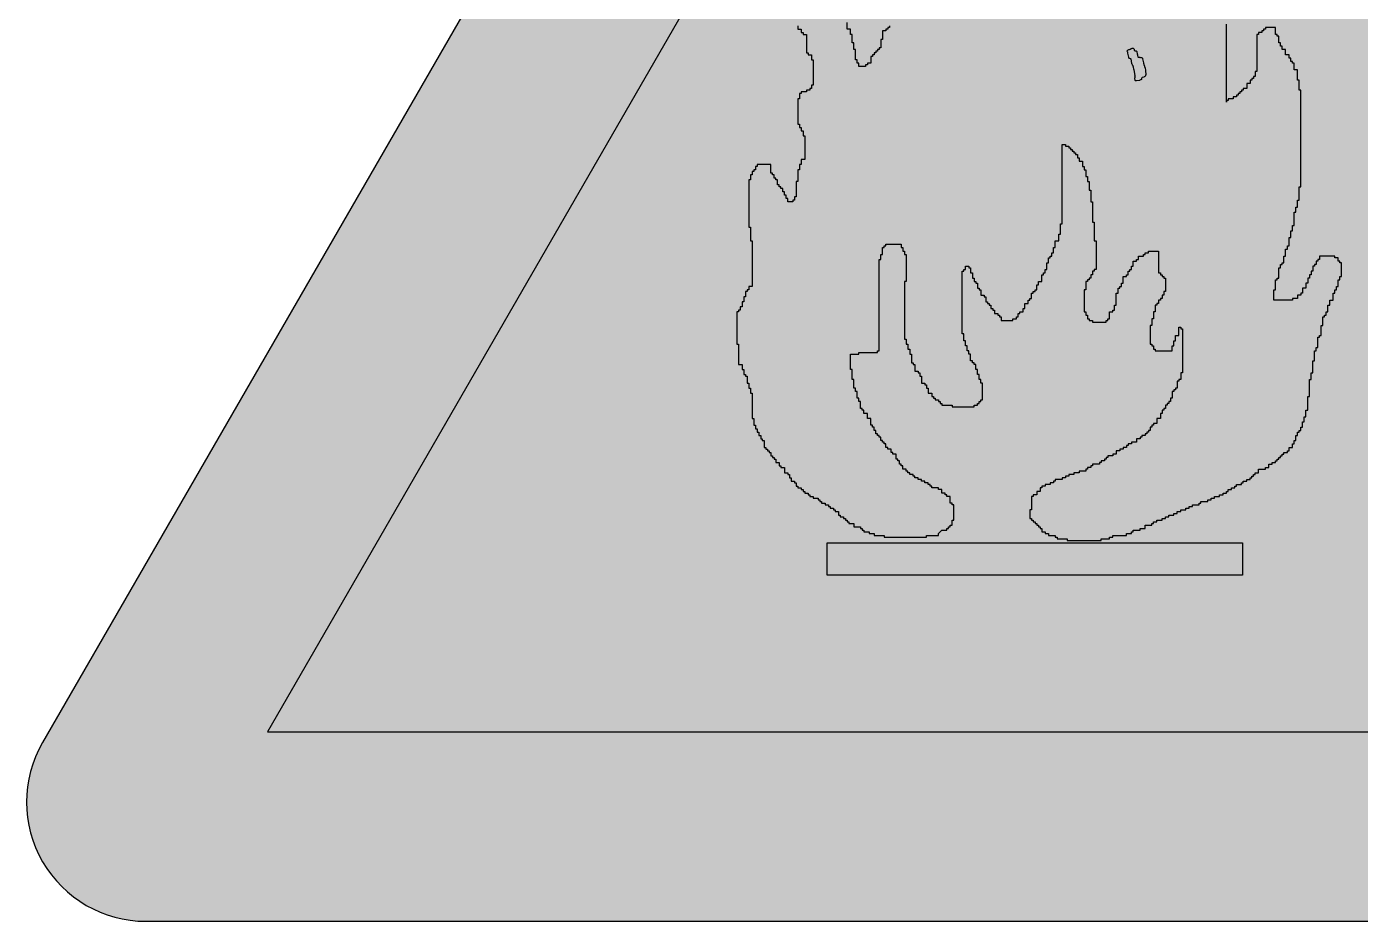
# Model space of a CAD drawing. Header units: millimetres. Extents: x 97115 to 97617, y -4009 to -3566.
# Drawn here: x 97114.8 to 97444.9, y -4009.3 to -3787.9 of the extents above; entities that cross this region are included whole.
import ezdxf

# ---------------------------------------------------------------- set-up
doc = ezdxf.new("R2010")
doc.units = ezdxf.units.MM
doc.header["$LTSCALE"] = 0.5
doc.layers.add('Contorno', color=3, linetype='Continuous')

msp = doc.modelspace()

# ---------------------------------------------------------------- hatches: boundary and pattern name
at = {"layer": 'Contorno'}
h = msp.add_hatch(color=7, dxfattribs=at)
h.dxf.hatch_style = 1
h.paths.add_polyline_path([(97587.45, -4009.28, 0.57735), (97613, -3965.02), (97391.41, -3581.22, 0.57735), (97340.31, -3581.22), (97118.72, -3965.02, 0.57735), (97144.27, -4009.28)])
h.paths.add_polyline_path([(97174.4, -3962.38), (97365.86, -3630.76), (97557.32, -3962.38)], flags=16)
h.paths.add_polyline_path([(97308.2, -3786), (97317.01, -3786), (97317.01, -3785.58), (97308.2, -3785.58)], flags=0)
h = msp.add_hatch(color=2, dxfattribs=at)
h.dxf.hatch_style = 1
h.paths.add_polyline_path([(97557.32, -3962.38), (97365.86, -3630.76), (97174.4, -3962.38)])
h.paths.add_polyline_path([(97308.2, -3786), (97317.01, -3786), (97317.01, -3785.58), (97308.2, -3785.58)], flags=16)
h.paths.add_polyline_path([(97312.95, -3915.59), (97415.76, -3915.59), (97415.76, -3923.61), (97312.95, -3923.61)], flags=16)
h = msp.add_hatch(color=7, dxfattribs=at)
h.dxf.hatch_style = 1
h.paths.add_polyline_path([(97411.76, -3787.26), (97410.92, -3787.26), (97410.92, -3784.33), (97410.5, -3784.33), (97410.5, -3782.23), (97409.66, -3782.23), (97409.66, -3780.14), (97409.24, -3780.14), (97409.24, -3778.88), (97408.82, -3778.88), (97408.82, -3777.21), (97408.4, -3777.21), (97408.4, -3775.95), (97407.56, -3775.95), (97407.56, -3774.27), (97406.73, -3774.27), (97406.73, -3772.6), (97406.31, -3772.6), (97406.31, -3771.76), (97405.89, -3771.76), (97405.89, -3770.92), (97405.05, -3770.92), (97405.05, -3769.25), (97404.21, -3769.25), (97404.21, -3768.41), (97403.79, -3768.41), (97403.79, -3767.15), (97402.95, -3767.15), (97402.95, -3765.48), (97402.11, -3765.48), (97402.11, -3764.64), (97401.28, -3764.64), (97401.28, -3763.8), (97400.44, -3763.8), (97400.44, -3761.71), (97399.6, -3761.71), (97399.6, -3760.87), (97399.18, -3760.87), (97399.18, -3760.03), (97398.34, -3760.03), (97398.34, -3759.19), (97397.5, -3759.19), (97397.5, -3757.94), (97396.66, -3757.94), (97396.66, -3756.68), (97395.83, -3756.68), (97395.83, -3755.84), (97395.41, -3755.84), (97395.41, -3755.01), (97394.57, -3755.01), (97394.57, -3754.17), (97393.31, -3754.17), (97393.31, -3753.33), (97392.05, -3753.33), (97392.05, -3752.91), (97387.86, -3752.91), (97387.86, -3753.33), (97387.44, -3753.33), (97387.44, -3756.26), (97388.28, -3756.26), (97388.28, -3757.1), (97388.7, -3757.1), (97388.7, -3765.06), (97387.86, -3765.06), (97387.86, -3766.32), (97387.44, -3767.57), (97387.02, -3767.57), (97387.02, -3769.25), (97386.18, -3769.25), (97386.18, -3770.5), (97384.93, -3770.5), (97384.93, -3760.03), (97384.51, -3760.03), (97384.51, -3758.78), (97383.25, -3758.78), (97383.25, -3757.52), (97382.41, -3757.52), (97382.41, -3756.68), (97380.73, -3756.68), (97380.73, -3755.84), (97379.48, -3755.84), (97379.48, -3754.59), (97379.06, -3754.59), (97379.06, -3753.33), (97378.64, -3753.33), (97378.64, -3749.98), (97378.22, -3749.98), (97378.22, -3745.79), (97377.8, -3745.79), (97377.8, -3744.12), (97377.38, -3744.12), (97377.38, -3742.44), (97376.96, -3742.44), (97376.96, -3741.18), (97376.12, -3741.18), (97376.12, -3740.35), (97375.7, -3740.35), (97375.7, -3739.09), (97374.86, -3739.09), (97374.86, -3737.83), (97374.03, -3737.83), (97374.03, -3736.58), (97372.77, -3736.58), (97372.77, -3735.74), (97371.93, -3735.74), (97371.93, -3734.9), (97371.09, -3734.9), (97371.09, -3734.06), (97370.67, -3734.06), (97370.67, -3732.81), (97369.41, -3732.81), (97369.41, -3730.71), (97368.16, -3730.71), (97368.16, -3725.27), (97367.32, -3725.27), (97367.32, -3724.01), (97365.64, -3724.01), (97365.64, -3723.17), (97365.22, -3723.17), (97363.13, -3722.47), (97363.13, -3721.08), (97362.29, -3721.08), (97362.29, -3720.24), (97361.87, -3720.24), (97361.87, -3717.73), (97361.45, -3717.73), (97361.45, -3715.63), (97360.61, -3715.63), (97360.61, -3713.12), (97360.19, -3713.12), (97360.19, -3712.28), (97358.93, -3712.28), (97358.93, -3711.44), (97356.42, -3711.44), (97356.42, -3712.28), (97355.58, -3712.28), (97355.58, -3714.79), (97355.16, -3714.79), (97355.16, -3716.47), (97354.32, -3716.47), (97354.32, -3716.89), (97353.48, -3716.89), (97353.48, -3717.73), (97352.64, -3717.73), (97352.64, -3718.56), (97351.81, -3718.56), (97351.81, -3720.24), (97353.48, -3720.24), (97353.48, -3733.22), (97353.06, -3733.22), (97353.06, -3734.48), (97352.64, -3734.48), (97352.64, -3733.64), (97351.39, -3733.64), (97351.39, -3739.93), (97350.55, -3739.93), (97350.55, -3740.76), (97349.71, -3740.76), (97349.71, -3742.44), (97349.29, -3744.12), (97350.97, -3744.12), (97350.97, -3748.72), (97351.39, -3748.72), (97351.39, -3757.1), (97349.29, -3757.1), (97349.29, -3758.36), (97348.87, -3758.36), (97348.87, -3760.03), (97347.19, -3760.03), (97347.19, -3759.61), (97345.94, -3759.61), (97345.94, -3758.36), (97345.52, -3758.36), (97345.52, -3757.1), (97345.1, -3757.1), (97345.1, -3755.84), (97344.68, -3755.84), (97344.68, -3755.01), (97344.26, -3755.01), (97344.26, -3753.75), (97343.84, -3753.75), (97343.84, -3752.91), (97343, -3752.91), (97343, -3752.07), (97342.58, -3752.07), (97342.58, -3751.24), (97341.32, -3751.24), (97341.32, -3750.82), (97339.65, -3750.82), (97339.65, -3749.56), (97337.55, -3749.56), (97337.55, -3748.72), (97336.71, -3748.72), (97336.71, -3747.89), (97335.04, -3747.89), (97335.04, -3747.05), (97334.2, -3747.05), (97334.2, -3746.21), (97329.59, -3746.21), (97329.59, -3747.47), (97328.75, -3747.47), (97328.75, -3751.24), (97329.17, -3751.24), (97329.17, -3752.07), (97330, -3752.07), (97330, -3752.49), (97331.68, -3752.49), (97331.68, -3757.52), (97332.94, -3757.52), (97332.94, -3759.19), (97333.78, -3759.19), (97333.78, -3764.22), (97333.36, -3764.22), (97333.36, -3765.48), (97332.94, -3765.48), (97332.94, -3766.73), (97332.52, -3766.73), (97332.52, -3769.25), (97331.68, -3769.25), (97331.68, -3777.62), (97330.84, -3777.62), (97330.84, -3782.65), (97330, -3782.65), (97330, -3783.49), (97329.17, -3783.49), (97329.17, -3787.68), (97328.33, -3787.68), (97328.33, -3788.52), (97327.49, -3788.52), (97327.49, -3788.93), (97326.23, -3792.08), (97326.23, -3793.54), (97325.39, -3793.54), (97325.39, -3794.38), (97324.55, -3794.38), (97324.55, -3795.22), (97323.72, -3795.22), (97323.72, -3796.89), (97322.88, -3796.89), (97322.88, -3797.73), (97320.78, -3797.73), (97320.78, -3796.89), (97320.36, -3796.89), (97320.36, -3796.06), (97319.94, -3796.06), (97319.94, -3793.54), (97319.52, -3793.54), (97319.52, -3791.87), (97319.1, -3791.87), (97319.1, -3789.77), (97318.69, -3789.77), (97318.69, -3788.52), (97317.85, -3788.52), (97317.85, -3786.84), (97317.43, -3786.84), (97317.43, -3786), (97316.17, -3786), (97316.17, -3785.16), (97314.91, -3785.16), (97314.91, -3784.33), (97313.65, -3784.33), (97313.65, -3783.49), (97312.82, -3783.49), (97312.82, -3782.65), (97312.4, -3782.65), (97312.4, -3781.39), (97311.56, -3781.39), (97311.56, -3780.56), (97311.14, -3780.56), (97311.14, -3780.14), (97309.88, -3780.14), (97309.88, -3779.72), (97308.2, -3779.72), (97308.2, -3780.14), (97306.95, -3780.14), (97306.95, -3780.98), (97306.11, -3780.98), (97306.11, -3782.23), (97305.27, -3782.23), (97305.27, -3783.49), (97304.43, -3783.49), (97304.43, -3787.26), (97305.69, -3787.26), (97305.69, -3788.52), (97306.53, -3788.52), (97306.53, -3789.35), (97307.78, -3789.35), (97307.78, -3794.38), (97309.04, -3794.38), (97309.04, -3796.06), (97309.46, -3796.06), (97309.46, -3803.18), (97308.62, -3803.18), (97308.62, -3803.59), (97307.78, -3803.59), (97307.78, -3804.01), (97306.53, -3804.01), (97306.53, -3804.43), (97306.11, -3804.43), (97306.11, -3805.69), (97305.69, -3805.69), (97305.69, -3811.97), (97306.11, -3811.97), (97306.11, -3812.81), (97306.53, -3812.81), (97306.53, -3813.65), (97306.95, -3813.65), (97306.95, -3814.9), (97307.37, -3814.9), (97307.37, -3820.77), (97306.53, -3820.77), (97306.53, -3822.02), (97306.11, -3823.28), (97305.69, -3823.28), (97305.69, -3826.21), (97305.27, -3826.21), (97305.27, -3830.82), (97304.43, -3830.82), (97304.43, -3831.24), (97303.17, -3831.24), (97303.17, -3830.4), (97302.75, -3830.4), (97302.75, -3829.56), (97302.33, -3829.56), (97302.33, -3828.73), (97301.92, -3828.73), (97301.92, -3827.89), (97301.08, -3827.89), (97301.08, -3827.05), (97300.66, -3827.05), (97300.66, -3825.79), (97299.82, -3825.79), (97299.82, -3824.54), (97298.98, -3824.54), (97298.98, -3822.02), (97295.63, -3822.02), (97295.63, -3823.28), (97294.79, -3823.28), (97294.79, -3824.54), (97293.95, -3824.54), (97293.95, -3825.79), (97293.53, -3825.79), (97293.53, -3837.52), (97293.95, -3837.52), (97293.95, -3840.87), (97294.37, -3840.87), (97294.37, -3852.18), (97293.53, -3852.18), (97293.53, -3853.44), (97292.69, -3853.44), (97292.69, -3854.7), (97292.27, -3854.7), (97292.27, -3855.95), (97291.85, -3855.95), (97291.85, -3858.05), (97291.02, -3858.05), (97291.02, -3858.47), (97290.6, -3858.47), (97290.6, -3866.42), (97291.02, -3866.42), (97291.02, -3871.45), (97291.85, -3871.45), (97291.85, -3872.71), (97292.27, -3872.71), (97292.27, -3873.96), (97293.11, -3873.96), (97293.11, -3876.06), (97293.53, -3876.06), (97293.53, -3877.32), (97293.95, -3877.32), (97293.95, -3878.57), (97294.37, -3878.57), (97294.37, -3884.86), (97294.79, -3884.86), (97294.79, -3886.53), (97295.21, -3886.53), (97295.21, -3887.37), (97295.63, -3887.37), (97295.63, -3888.21), (97296.05, -3888.21), (97296.05, -3889.04), (97296.47, -3889.04), (97296.47, -3889.88), (97297.3, -3889.88), (97297.3, -3891.98), (97298.14, -3891.98), (97298.14, -3892.81), (97298.98, -3892.81), (97298.98, -3894.07), (97299.82, -3894.07), (97299.82, -3894.91), (97300.24, -3894.91), (97300.24, -3895.75), (97301.08, -3895.75), (97301.08, -3896.58), (97302.33, -3896.58), (97302.33, -3898.26), (97303.59, -3898.26), (97303.59, -3899.52), (97304.01, -3899.52), (97304.01, -3900.35), (97305.27, -3900.35), (97305.27, -3901.61), (97306.53, -3901.61), (97306.53, -3902.45), (97307.37, -3902.45), (97307.37, -3903.29), (97308.62, -3903.29), (97308.62, -3904.12), (97309.46, -3904.12), (97309.46, -3904.54), (97311.14, -3904.54), (97311.14, -3905.38), (97312.4, -3905.38), (97312.4, -3906.22), (97313.65, -3906.22), (97313.65, -3907.06), (97314.91, -3907.06), (97314.91, -3907.89), (97315.75, -3907.89), (97315.75, -3908.73), (97317.01, -3908.73), (97317.01, -3909.57), (97317.85, -3909.57), (97317.85, -3910.41), (97318.27, -3910.41), (97318.27, -3910.83), (97319.52, -3910.83), (97319.52, -3911.66), (97321.62, -3911.66), (97321.62, -3912.5), (97322.04, -3912.5), (97322.04, -3912.92), (97323.3, -3912.92), (97323.3, -3913.34), (97324.55, -3913.34), (97324.55, -3913.76), (97327.07, -3913.76), (97327.07, -3914.18), (97337.55, -3914.18), (97337.55, -3913.76), (97340.49, -3913.76), (97340.49, -3913.34), (97341.32, -3912.5), (97342.58, -3912.5), (97342.58, -3911.66), (97343.42, -3911.66), (97343.42, -3911.24), (97343.84, -3911.24), (97343.84, -3909.99), (97344.26, -3909.99), (97344.26, -3906.22), (97343.42, -3906.22), (97343.42, -3904.12), (97342.16, -3904.12), (97342.16, -3903.29), (97341.32, -3903.29), (97341.32, -3902.45), (97340.49, -3902.45), (97340.49, -3902.03), (97338.39, -3902.03), (97338.39, -3901.19), (97337.13, -3901.19), (97337.13, -3900.35), (97335.45, -3900.35), (97335.45, -3899.52), (97334.2, -3899.52), (97334.2, -3898.68), (97332.94, -3898.68), (97332.94, -3897.84), (97331.68, -3897.84), (97331.68, -3896.58), (97330.84, -3896.58), (97330.84, -3895.33), (97330, -3895.33), (97330, -3893.65), (97328.75, -3893.65), (97328.75, -3892.39), (97327.49, -3892.39), (97327.49, -3891.14), (97326.65, -3891.14), (97326.65, -3890.3), (97326.23, -3890.3), (97326.23, -3889.46), (97325.39, -3889.46), (97325.39, -3888.63), (97324.97, -3888.63), (97324.97, -3887.79), (97324.55, -3887.79), (97324.55, -3886.95), (97323.72, -3886.95), (97323.72, -3884.86), (97322.88, -3884.86), (97322.88, -3883.6), (97322.04, -3883.6), (97322.04, -3882.76), (97321.2, -3882.76), (97321.2, -3880.67), (97320.78, -3880.67), (97320.78, -3879.83), (97320.36, -3879.83), (97320.36, -3878.15), (97319.94, -3878.15), (97319.94, -3877.32), (97319.52, -3877.32), (97319.52, -3875.22), (97319.1, -3875.22), (97319.1, -3872.71), (97318.69, -3872.71), (97318.69, -3868.94), (97320.78, -3868.94), (97320.78, -3868.52), (97325.39, -3868.52), (97325.39, -3868.1), (97325.81, -3868.1), (97325.81, -3845.48), (97326.23, -3845.48), (97326.23, -3844.22), (97326.65, -3844.22), (97326.65, -3842.13), (97327.49, -3842.13), (97327.49, -3841.71), (97331.26, -3841.71), (97331.26, -3842.55), (97331.68, -3842.55), (97331.68, -3843.39), (97332.1, -3843.39), (97332.1, -3844.22), (97332.52, -3844.22), (97332.52, -3850.93), (97332.1, -3850.93), (97332.1, -3865.17), (97332.52, -3865.17), (97332.52, -3866.42), (97332.94, -3866.42), (97332.94, -3867.68), (97333.36, -3867.68), (97333.36, -3868.94), (97333.78, -3868.94), (97333.78, -3871.03), (97334.62, -3871.03), (97334.62, -3873.13), (97335.87, -3873.13), (97335.87, -3874.38), (97336.29, -3874.38), (97336.29, -3876.06), (97337.55, -3876.06), (97337.55, -3877.32), (97337.97, -3877.32), (97337.97, -3878.57), (97338.81, -3878.57), (97338.81, -3879.41), (97339.65, -3879.41), (97339.65, -3880.25), (97340.91, -3880.25), (97340.91, -3881.09), (97341.32, -3881.09), (97341.32, -3881.5), (97343.84, -3881.5), (97343.84, -3881.92), (97349.29, -3881.92), (97349.29, -3881.5), (97350.13, -3881.5), (97350.13, -3880.67), (97350.97, -3880.67), (97350.97, -3880.25), (97351.39, -3880.25), (97351.39, -3876.06), (97350.97, -3876.06), (97350.97, -3875.22), (97350.55, -3875.22), (97350.55, -3873.96), (97350.13, -3873.96), (97350.13, -3872.71), (97349.71, -3872.71), (97349.71, -3871.45), (97348.87, -3871.45), (97348.87, -3870.61), (97348.45, -3870.61), (97348.45, -3868.94), (97348.03, -3868.94), (97348.03, -3868.1), (97347.61, -3868.1), (97347.61, -3866.84), (97347.19, -3866.84), (97347.19, -3865.59), (97346.77, -3865.59), (97346.77, -3863.91), (97346.36, -3863.91), (97346.36, -3847.99), (97347.19, -3847.99), (97347.19, -3847.16), (97348.45, -3847.16), (97348.45, -3848.83), (97348.87, -3848.83), (97348.87, -3850.09), (97349.29, -3850.09), (97349.29, -3850.93), (97350.13, -3850.93), (97350.13, -3852.6), (97350.97, -3852.6), (97350.97, -3854.28), (97352.22, -3854.28), (97352.22, -3855.95), (97353.06, -3855.95), (97353.06, -3856.79), (97353.48, -3856.79), (97353.48, -3857.63), (97354.32, -3857.63), (97354.32, -3858.89), (97355.58, -3858.89), (97355.58, -3859.72), (97356, -3859.72), (97356, -3860.56), (97358.93, -3860.56), (97358.93, -3860.14), (97359.77, -3860.14), (97359.77, -3858.89), (97360.61, -3858.89), (97360.61, -3858.47), (97361.45, -3858.47), (97361.45, -3857.63), (97361.87, -3857.63), (97361.87, -3856.37), (97362.71, -3856.37), (97362.71, -3855.12), (97363.54, -3855.12), (97363.54, -3853.44), (97364.38, -3853.44), (97364.38, -3853.02), (97364.8, -3853.02), (97364.8, -3850.93), (97366.06, -3850.93), (97366.06, -3848.83), (97366.9, -3848.83), (97366.9, -3847.99), (97367.32, -3847.99), (97367.32, -3846.32), (97367.88, -3844.64), (97368.58, -3844.64), (97368.58, -3843.81), (97368.99, -3843.81), (97368.99, -3842.55), (97369.41, -3842.55), (97369.41, -3840.87), (97370.25, -3840.87), (97370.25, -3839.2), (97370.67, -3839.2), (97370.67, -3836.69), (97371.09, -3836.69), (97371.09, -3817), (97372.77, -3817), (97372.77, -3817.84), (97373.61, -3817.84), (97373.61, -3818.67), (97374.44, -3818.67), (97374.44, -3819.51), (97374.86, -3819.51), (97374.86, -3820.35), (97375.28, -3820.35), (97375.28, -3821.19), (97376.12, -3821.19), (97376.12, -3822.44), (97376.54, -3822.44), (97376.54, -3823.28), (97376.96, -3823.28), (97376.96, -3824.96), (97377.38, -3824.96), (97377.38, -3826.21), (97377.8, -3826.21), (97377.8, -3828.31), (97378.22, -3828.31), (97378.22, -3831.24), (97378.64, -3831.24), (97378.64, -3836.27), (97379.06, -3836.27), (97379.06, -3840.87), (97379.48, -3840.87), (97379.48, -3848.41), (97378.64, -3848.41), (97378.64, -3850.09), (97377.8, -3850.09), (97377.8, -3850.93), (97376.96, -3850.93), (97376.96, -3853.02), (97376.54, -3853.02), (97376.54, -3858.47), (97376.96, -3858.47), (97376.96, -3859.3), (97377.38, -3859.3), (97377.38, -3860.14), (97378.64, -3860.14), (97378.64, -3860.98), (97381.99, -3860.98), (97381.99, -3860.14), (97382.83, -3860.14), (97382.83, -3858.47), (97383.67, -3858.47), (97383.67, -3858.05), (97384.09, -3858.05), (97384.09, -3856.79), (97384.51, -3856.79), (97384.51, -3853.86), (97384.93, -3853.86), (97384.93, -3852.18), (97385.76, -3852.18), (97385.76, -3851.35), (97386.18, -3851.35), (97386.18, -3849.67), (97387.02, -3849.67), (97387.02, -3848.41), (97387.86, -3848.41), (97387.86, -3847.16), (97388.7, -3847.16), (97388.7, -3845.9), (97389.54, -3845.9), (97389.54, -3844.64), (97391.21, -3844.64), (97391.21, -3843.81), (97392.47, -3843.81), (97392.47, -3843.39), (97394.99, -3843.39), (97394.99, -3848.83), (97395.83, -3848.83), (97395.83, -3849.67), (97396.66, -3849.67), (97396.66, -3854.28), (97395.83, -3854.28), (97395.83, -3855.53), (97394.99, -3855.53), (97394.99, -3856.79), (97394.15, -3856.79), (97394.15, -3858.47), (97393.73, -3860.14), (97393.31, -3860.14), (97393.31, -3861.82), (97392.89, -3861.82), (97392.89, -3866.42), (97393.73, -3866.42), (97393.73, -3867.68), (97394.15, -3867.68), (97398.34, -3868.1), (97398.34, -3866.84), (97398.76, -3866.84), (97398.76, -3865.59), (97399.18, -3864.33), (97400.02, -3864.33), (97400.02, -3862.24), (97400.86, -3862.24), (97400.86, -3873.55), (97400.44, -3873.55), (97400.44, -3875.64), (97399.6, -3875.64), (97399.6, -3877.73), (97398.76, -3877.73), (97398.76, -3878.15), (97398.13, -3880.67), (97397.5, -3880.67), (97397.5, -3881.5), (97396.66, -3881.5), (97396.66, -3882.76), (97395.83, -3882.76), (97395.83, -3883.6), (97395.41, -3883.6), (97395.41, -3884.86), (97394.57, -3884.86), (97394.57, -3886.11), (97393.73, -3886.11), (97393.73, -3886.95), (97392.89, -3886.95), (97392.89, -3888.21), (97392.05, -3888.21), (97392.05, -3889.04), (97390.8, -3889.04), (97390.8, -3889.88), (97389.54, -3889.88), (97389.54, -3890.72), (97388.28, -3890.72), (97388.28, -3891.14), (97387.44, -3891.14), (97387.44, -3891.98), (97386.18, -3891.98), (97386.18, -3892.39), (97385.34, -3892.39), (97385.34, -3892.81), (97384.51, -3892.81), (97384.51, -3893.65), (97383.67, -3893.65), (97383.67, -3894.07), (97382.41, -3894.07), (97382.41, -3894.91), (97381.57, -3894.91), (97381.57, -3895.33), (97380.73, -3895.33), (97380.73, -3896.16), (97378.64, -3896.16), (97378.64, -3897), (97377.38, -3897), (97377.38, -3897.84), (97375.28, -3897.84), (97375.28, -3898.26), (97374.03, -3898.26), (97374.03, -3898.68), (97372.77, -3898.68), (97372.77, -3899.1), (97371.93, -3899.1), (97371.93, -3899.52), (97371.09, -3899.52), (97371.09, -3899.93), (97369.41, -3899.93), (97369.41, -3900.77), (97368.16, -3900.77), (97368.16, -3901.19), (97366.9, -3901.19), (97366.9, -3901.61), (97366.06, -3901.61), (97366.06, -3902.87), (97364.8, -3902.87), (97364.8, -3903.7), (97363.96, -3903.7), (97363.96, -3904.12), (97363.54, -3904.12), (97363.54, -3907.47), (97363.13, -3907.47), (97363.13, -3909.57), (97363.96, -3909.57), (97363.96, -3910.41), (97364.8, -3910.41), (97364.8, -3911.24), (97365.64, -3911.24), (97365.64, -3912.08), (97366.06, -3912.08), (97366.06, -3912.92), (97367.74, -3912.92), (97367.74, -3913.76), (97369.83, -3913.76), (97369.83, -3914.59), (97372.35, -3914.59), (97380.73, -3914.79), (97380.73, -3914.59), (97382.83, -3914.59), (97382.83, -3914.18), (97383.67, -3914.18), (97383.67, -3913.76), (97387.02, -3913.76), (97387.02, -3913.34), (97388.28, -3913.34), (97388.28, -3912.5), (97390.38, -3912.5), (97390.38, -3912.08), (97391.63, -3912.08), (97391.63, -3911.24), (97393.31, -3911.24), (97393.31, -3910.41), (97394.57, -3910.41), (97394.57, -3909.99), (97395.83, -3909.99), (97395.83, -3909.57), (97396.66, -3909.57), (97396.66, -3909.15), (97397.5, -3909.15), (97397.5, -3908.73), (97398.76, -3908.73), (97398.76, -3908.31), (97399.6, -3908.31), (97399.6, -3907.89), (97400.44, -3907.89), (97400.44, -3907.47), (97401.7, -3907.47), (97401.7, -3907.06), (97402.53, -3907.06), (97402.53, -3906.64), (97403.37, -3906.64), (97403.37, -3906.22), (97405.05, -3906.22), (97405.05, -3905.38), (97407.15, -3905.38), (97407.15, -3904.96), (97407.98, -3904.96), (97407.98, -3904.54), (97408.82, -3904.54), (97408.82, -3904.12), (97410.08, -3904.12), (97410.08, -3903.7), (97410.92, -3903.7), (97410.92, -3903.29), (97411.76, -3903.29), (97411.76, -3902.45), (97413.02, -3902.45), (97413.02, -3902.03), (97413.85, -3902.03), (97413.85, -3901.19), (97415.53, -3901.19), (97415.53, -3900.35), (97416.79, -3900.35), (97416.79, -3899.93), (97417.63, -3899.93), (97417.63, -3899.1), (97418.47, -3899.1), (97418.47, -3898.26), (97419.72, -3898.26), (97419.72, -3897.42), (97421.4, -3897.42), (97421.4, -3897), (97422.24, -3897), (97422.24, -3896.16), (97423.08, -3896.16), (97423.08, -3895.75), (97423.92, -3895.75), (97423.92, -3894.91), (97424.75, -3894.91), (97424.75, -3894.07), (97425.59, -3894.07), (97425.59, -3893.23), (97426.85, -3893.23), (97426.85, -3891.98), (97428.11, -3891.98), (97428.11, -3890.3), (97428.95, -3890.3), (97428.95, -3888.21), (97429.78, -3888.21), (97429.78, -3886.95), (97430.62, -3886.95), (97430.62, -3885.69), (97431.04, -3884.44), (97431.46, -3884.44), (97431.46, -3882.76), (97431.88, -3882.76), (97431.88, -3879.41), (97432.3, -3879.41), (97432.3, -3875.22), (97432.72, -3875.22), (97432.72, -3873.55), (97433.14, -3873.55), (97433.14, -3870.61), (97433.7, -3867.26), (97434.4, -3867.26), (97434.4, -3864.33), (97435.23, -3864.33), (97435.23, -3861.82), (97435.74, -3859.3), (97436.49, -3859.3), (97436.49, -3858.47), (97436.91, -3856.79), (97437.33, -3856.79), (97437.33, -3855.53), (97438.17, -3855.53), (97438.17, -3853.02), (97439.01, -3853.02), (97439.01, -3852.18), (97439.43, -3852.18), (97439.43, -3849.67), (97440.27, -3849.67), (97440.27, -3846.32), (97439.43, -3846.32), (97439.43, -3845.06), (97438.59, -3845.06), (97438.59, -3844.64), (97434.82, -3844.64), (97434.82, -3845.9), (97433.98, -3845.9), (97433.98, -3847.16), (97433.14, -3847.16), (97433.14, -3849.25), (97432.3, -3849.25), (97432.3, -3850.09), (97431.88, -3851.35), (97431.46, -3851.35), (97431.46, -3852.6), (97430.62, -3852.6), (97430.62, -3854.28), (97429.37, -3854.28), (97429.37, -3855.12), (97428.11, -3855.12), (97428.11, -3855.53), (97423.5, -3855.53), (97423.5, -3853.02), (97423.92, -3853.02), (97423.92, -3850.09), (97424.75, -3850.09), (97424.75, -3846.74), (97425.59, -3846.74), (97425.59, -3846.32), (97426.01, -3846.32), (97426.01, -3844.64), (97426.43, -3844.64), (97426.43, -3842.13), (97427.27, -3842.13), (97427.27, -3840.04), (97427.69, -3838.36), (97428.11, -3838.36), (97428.11, -3837.1), (97428.53, -3837.1), (97428.53, -3833.75), (97428.95, -3832.5), (97429.37, -3832.5), (97429.37, -3830.82), (97429.78, -3830.82), (97429.78, -3827.47), (97430.2, -3827.47), (97430.2, -3803.59), (97429.78, -3803.59), (97429.78, -3801.08), (97429.37, -3801.08), (97429.37, -3798.57), (97428.53, -3798.57), (97428.53, -3796.89), (97427.69, -3796.89), (97427.69, -3795.64), (97427.27, -3795.64), (97427.27, -3794.8), (97426.43, -3794.8), (97426.43, -3793.54), (97425.59, -3793.54), (97425.59, -3792.7), (97425.17, -3792.7), (97425.17, -3791.87), (97424.75, -3791.87), (97424.75, -3790.19), (97423.92, -3790.19), (97423.92, -3788.1), (97421.4, -3788.1), (97421.4, -3788.93), (97420.56, -3788.93), (97420.56, -3789.35), (97419.72, -3789.35), (97419.72, -3789.77), (97419.3, -3798.99), (97418.88, -3798.99), (97418.88, -3800.66), (97418.05, -3800.66), (97418.05, -3801.92), (97416.79, -3801.92), (97416.79, -3803.18), (97415.95, -3803.18), (97415.95, -3804.01), (97415.11, -3804.01), (97415.11, -3804.85), (97414.27, -3804.85), (97414.27, -3805.27), (97413.43, -3805.27), (97413.43, -3805.69), (97412.18, -3805.69), (97412.18, -3806.11), (97411.76, -3806.53), (97411.76, -3806.11)])
h = msp.add_hatch(color=2, dxfattribs=at)
h.dxf.hatch_style = 1
h.paths.add_polyline_path([(97389.94, -3795.41), (97389.85, -3795.31), (97389.79, -3794.98), (97389.74, -3794.88), (97389.72, -3794.77), (97389.66, -3794.66), (97389.55, -3794), (97389.45, -3793.87), (97389.33, -3793.85), (97389.14, -3793.89), (97388.97, -3793.71), (97388.92, -3793.43), (97388.87, -3793.33), (97388.78, -3793.27), (97388.69, -3793.17), (97388.47, -3793.21), (97388.36, -3793.26), (97388.22, -3793.29), (97388.11, -3793.34), (97388.01, -3793.4), (97387.9, -3793.42), (97387.8, -3793.48), (97387.69, -3793.49), (97387.58, -3793.55), (97387.44, -3793.61), (97387.33, -3793.63), (97387.24, -3793.76), (97387.22, -3793.88), (97387.26, -3794.1), (97387.32, -3794.2), (97387.34, -3794.31), (97387.39, -3794.41), (97387.57, -3795.44), (97387.62, -3795.54), (97387.64, -3795.65), (97387.77, -3795.74), (97387.89, -3795.76), (97388.01, -3795.82), (97388.12, -3795.8), (97388.21, -3795.89), (97388.29, -3796.33), (97388.24, -3796.46), (97388.31, -3796.9), (97388.37, -3797.04), (97388.47, -3797.17), (97388.49, -3797.28), (97388.55, -3797.38), (97388.66, -3797.59), (97388.68, -3797.7), (97388.73, -3797.81), (97388.85, -3798.47), (97388.9, -3798.57), (97389.14, -3799.93), (97389.12, -3800.04), (97389.16, -3800.26), (97389.14, -3800.38), (97389.1, -3800.61), (97389.12, -3800.72), (97389.11, -3800.84), (97389.14, -3801.06), (97389.2, -3801.16), (97389.29, -3801.26), (97389.41, -3801.28), (97389.52, -3801.29), (97390.22, -3801.17), (97390.33, -3801.12), (97390.47, -3801.05), (97390.61, -3801.03), (97390.71, -3800.94), (97390.73, -3800.69), (97390.79, -3800.55), (97390.88, -3800.42), (97391.32, -3800.34), (97391.43, -3800.28), (97391.53, -3800.23), (97391.63, -3800.14), (97391.72, -3800.01), (97391.77, -3799.88), (97391.83, -3799.76), (97391.85, -3799.65), (97391.71, -3798.88), (97391.77, -3798.75), (97391.65, -3798.09), (97391.6, -3797.99), (97391.54, -3797.89), (97391.52, -3797.78), (97391.47, -3797.67), (97391.45, -3797.56), (97391.39, -3797.46), (97391.36, -3797.24), (97391.3, -3797.14), (97391.26, -3796.92), (97391.2, -3796.78), (97391.03, -3795.79), (97390.97, -3795.68), (97390.92, -3795.58), (97390.75, -3795.49), (97390.64, -3795.48), (97390.52, -3795.46), (97390.4, -3795.44), (97390.29, -3795.46), (97390.18, -3795.44)])
h = msp.add_hatch(color=7, dxfattribs=at)
h.dxf.hatch_style = 1
h.paths.add_polyline_path([(97312.95, -3915.59), (97312.95, -3923.61), (97415.76, -3923.61), (97415.76, -3915.59)])

# ---------------------------------------------------------------- linework, layer by layer
at = {"layer": 'Contorno', "color": 7}
msp.add_lwpolyline([(97340.31, -3581.22), (97118.72, -3965.02, 0.57735), (97144.27, -4009.28), (97587.45, -4009.28, 0.57735), (97613, -3965.02), (97391.41, -3581.22, 0.57735)], format="xyb", close=True, dxfattribs=at)
for points in [[(97365.86, -3630.76), (97174.4, -3962.38), (97557.32, -3962.38)], [(97312.95, -3915.59), (97415.76, -3915.59), (97415.76, -3923.61), (97312.95, -3923.61)]]:
    msp.add_lwpolyline(points, close=True, dxfattribs=at)
for points in [[(97305.69, -3787.68), (97305.69, -3788.52), (97306.53, -3788.52), (97306.53, -3789.35), (97306.95, -3789.35), (97306.95, -3789.77), (97307.78, -3789.77), (97307.78, -3794.38), (97308.2, -3794.38), (97308.2, -3794.8), (97309.04, -3794.8), (97309.04, -3796.06), (97309.46, -3796.06), (97309.46, -3802.34), (97309.04, -3802.34), (97309.04, -3803.18), (97308.62, -3803.18), (97308.62, -3803.59), (97307.78, -3803.59), (97307.78, -3804.01), (97306.53, -3804.01), (97306.53, -3804.43), (97306.11, -3804.43), (97306.11, -3805.69), (97305.69, -3805.69), (97305.69, -3811.97), (97306.11, -3811.97), (97306.11, -3812.81), (97306.53, -3812.81), (97306.53, -3813.65), (97306.95, -3813.65), (97306.95, -3814.9), (97307.37, -3814.9), (97307.37, -3820.77), (97306.53, -3820.77), (97306.53, -3822.02), (97306.11, -3822.02), (97306.11, -3823.28), (97305.69, -3823.28), (97305.69, -3826.21), (97305.27, -3826.21), (97305.27, -3829.98), (97304.85, -3829.98), (97304.85, -3830.82), (97304.43, -3830.82), (97304.43, -3831.24), (97303.17, -3831.24), (97303.17, -3830.4), (97302.75, -3830.4), (97302.75, -3829.56), (97302.33, -3829.56), (97302.33, -3828.73), (97301.92, -3828.73), (97301.92, -3827.89), (97301.5, -3827.89), (97301.5, -3827.47), (97301.08, -3827.47), (97301.08, -3827.05), (97300.66, -3827.05), (97300.66, -3825.79), (97300.24, -3825.79), (97300.24, -3825.38), (97299.82, -3825.38), (97299.82, -3824.54), (97299.4, -3824.54), (97299.4, -3824.12), (97298.98, -3824.12), (97298.98, -3822.02), (97295.63, -3822.02), (97295.63, -3822.44), (97295.21, -3822.44), (97295.21, -3823.28), (97294.79, -3823.28), (97294.79, -3823.7), (97294.37, -3823.7), (97294.37, -3824.54), (97293.95, -3824.54), (97293.95, -3825.79), (97293.53, -3825.79), (97293.53, -3837.52), (97293.95, -3837.52), (97293.95, -3840.87), (97294.37, -3840.87), (97294.37, -3852.18), (97293.53, -3852.18), (97293.53, -3853.02), (97293.11, -3853.02), (97293.11, -3853.44), (97292.69, -3853.44), (97292.69, -3854.7), (97292.27, -3854.7), (97292.27, -3855.95), (97291.85, -3855.95), (97291.85, -3857.21), (97291.43, -3857.21), (97291.43, -3858.05), (97291.02, -3858.05), (97291.02, -3858.47), (97290.6, -3858.47), (97290.6, -3866.42), (97291.02, -3866.42), (97291.02, -3871.45), (97291.85, -3871.45), (97291.85, -3872.71), (97292.27, -3872.71), (97292.27, -3873.96), (97292.69, -3873.96), (97292.69, -3874.38), (97293.11, -3874.38), (97293.11, -3876.06), (97293.53, -3876.06), (97293.53, -3877.32), (97293.95, -3877.32), (97293.95, -3878.57), (97294.37, -3878.57), (97294.37, -3884.86), (97294.79, -3884.86), (97294.79, -3886.53), (97295.21, -3886.53), (97295.21, -3887.37), (97295.63, -3887.37), (97295.63, -3888.21), (97296.05, -3888.21), (97296.05, -3889.04), (97296.47, -3889.04), (97296.47, -3889.88), (97296.88, -3889.88), (97296.88, -3890.3), (97297.3, -3890.3), (97297.3, -3891.98), (97297.72, -3891.98), (97297.72, -3892.39), (97298.14, -3892.39), (97298.14, -3892.81), (97298.56, -3892.81), (97298.56, -3893.23), (97298.98, -3893.23), (97298.98, -3894.07), (97299.4, -3894.07), (97299.4, -3894.49), (97299.82, -3894.49), (97299.82, -3894.91), (97300.24, -3894.91), (97300.24, -3895.75), (97301.08, -3895.75), (97301.08, -3896.58), (97301.5, -3896.58), (97301.5, -3897), (97302.33, -3897), (97302.33, -3898.26), (97303.17, -3898.26), (97303.17, -3898.68), (97303.59, -3898.68), (97303.59, -3899.52), (97304.01, -3899.52), (97304.01, -3900.35), (97304.85, -3900.35), (97304.85, -3900.77), (97305.27, -3900.77), (97305.27, -3901.61), (97305.69, -3901.61), (97305.69, -3902.03), (97306.53, -3902.03), (97306.53, -3902.45), (97306.95, -3902.45), (97306.95, -3902.87), (97307.37, -3902.87), (97307.37, -3903.29), (97308.2, -3903.29), (97308.2, -3903.7), (97308.62, -3903.7), (97308.62, -3904.12), (97309.46, -3904.12), (97309.46, -3904.54), (97310.72, -3904.54), (97310.72, -3904.96), (97311.14, -3904.96), (97311.14, -3905.38), (97311.56, -3905.38), (97311.56, -3905.8), (97312.4, -3905.8), (97312.4, -3906.22), (97313.23, -3906.22), (97313.23, -3906.64), (97313.65, -3906.64), (97313.65, -3907.06), (97314.49, -3907.06), (97314.49, -3907.47), (97314.91, -3907.47), (97314.91, -3907.89), (97315.75, -3907.89), (97315.75, -3908.73), (97316.17, -3908.73), (97316.17, -3909.15), (97317.01, -3909.15), (97317.01, -3909.57), (97317.43, -3909.57), (97317.43, -3909.99), (97317.85, -3909.99), (97317.85, -3910.41), (97318.27, -3910.41), (97318.27, -3910.83), (97319.52, -3910.83), (97319.52, -3911.66), (97321.2, -3911.66), (97321.2, -3912.08), (97321.62, -3912.08), (97321.62, -3912.5), (97322.04, -3912.5), (97322.04, -3912.92), (97323.3, -3912.92), (97323.3, -3913.34), (97324.55, -3913.34), (97324.55, -3913.76), (97327.07, -3913.76), (97327.07, -3914.18), (97337.55, -3914.18), (97337.55, -3913.76), (97340.49, -3913.76), (97340.49, -3913.34), (97341.32, -3912.5), (97342.58, -3912.5), (97342.58, -3912.08), (97343, -3912.08), (97343, -3911.66), (97343.42, -3911.66), (97343.42, -3911.24), (97343.84, -3911.24), (97343.84, -3909.99), (97344.26, -3909.99), (97344.26, -3906.22), (97343.84, -3906.22), (97343.84, -3905.8), (97343.42, -3905.8), (97343.42, -3904.12), (97342.58, -3904.12), (97342.58, -3903.7), (97342.16, -3903.7), (97342.16, -3903.29), (97341.32, -3903.29), (97341.32, -3902.45), (97340.49, -3902.45), (97340.49, -3902.03), (97338.81, -3902.03), (97338.81, -3901.61), (97338.39, -3901.61), (97338.39, -3901.19), (97337.97, -3901.19), (97337.97, -3900.77), (97337.13, -3900.77), (97337.13, -3900.35), (97336.29, -3900.35), (97336.29, -3899.93), (97335.45, -3899.93), (97335.45, -3899.52), (97334.62, -3899.52), (97334.62, -3899.1), (97334.2, -3899.1), (97334.2, -3898.68), (97333.36, -3898.68), (97333.36, -3898.26), (97332.94, -3898.26), (97332.94, -3897.84), (97332.52, -3897.84), (97332.52, -3897.42), (97331.68, -3897.42), (97331.68, -3896.58), (97331.26, -3896.58), (97331.26, -3896.16), (97330.84, -3896.16), (97330.84, -3895.33), (97330.42, -3895.33), (97330.42, -3894.91), (97330, -3894.91), (97330, -3893.65), (97329.17, -3893.65), (97329.17, -3893.23), (97328.75, -3893.23), (97328.75, -3892.39), (97327.91, -3892.39), (97327.91, -3891.98), (97327.49, -3891.98), (97327.49, -3891.14), (97327.07, -3891.14), (97327.07, -3890.72), (97326.65, -3890.72), (97326.65, -3890.3), (97326.23, -3890.3), (97326.23, -3889.46), (97325.81, -3889.46), (97325.81, -3889.04), (97325.39, -3889.04), (97325.39, -3888.63), (97324.97, -3888.63), (97324.97, -3887.79), (97324.55, -3887.79), (97324.55, -3886.95), (97324.14, -3886.95), (97324.14, -3886.53), (97323.72, -3886.53), (97323.72, -3884.86), (97322.88, -3884.86), (97322.88, -3883.6), (97322.04, -3883.6), (97322.04, -3882.76), (97321.62, -3882.76), (97321.62, -3882.34), (97321.2, -3882.34), (97321.2, -3880.67), (97320.78, -3880.67), (97320.78, -3879.83), (97320.36, -3879.83), (97320.36, -3878.15), (97319.94, -3878.15), (97319.94, -3877.32), (97319.52, -3877.32), (97319.52, -3875.22), (97319.1, -3875.22), (97319.1, -3872.71), (97318.69, -3872.71), (97318.69, -3868.94), (97320.78, -3868.94), (97320.78, -3868.52), (97325.39, -3868.52), (97325.39, -3868.1), (97325.81, -3868.1), (97325.81, -3845.48), (97326.23, -3845.48), (97326.23, -3844.22), (97326.65, -3844.22), (97326.65, -3842.55), (97327.07, -3842.55), (97327.07, -3842.13), (97327.49, -3842.13), (97327.49, -3841.71), (97331.26, -3841.71), (97331.26, -3842.55), (97331.68, -3842.55), (97331.68, -3843.39), (97332.1, -3843.39), (97332.1, -3844.22), (97332.52, -3844.22), (97332.52, -3850.93), (97332.1, -3850.93), (97332.1, -3865.17), (97332.52, -3865.17), (97332.52, -3866.42), (97332.94, -3866.42), (97332.94, -3867.68), (97333.36, -3867.68), (97333.36, -3868.94), (97333.78, -3868.94), (97333.78, -3871.03), (97334.2, -3871.03), (97334.2, -3871.45), (97334.62, -3871.45), (97334.62, -3873.13), (97335.45, -3873.13), (97335.45, -3873.55), (97335.87, -3873.55), (97335.87, -3874.38), (97336.29, -3874.38), (97336.29, -3876.06), (97337.13, -3876.06), (97337.13, -3876.48), (97337.55, -3876.48), (97337.55, -3877.32), (97337.97, -3877.32), (97337.97, -3878.57), (97338.81, -3878.57), (97338.81, -3879.41), (97339.23, -3879.41), (97339.23, -3879.83), (97339.65, -3879.83), (97339.65, -3880.25), (97340.49, -3880.25), (97340.49, -3880.67), (97340.91, -3880.67), (97340.91, -3881.09), (97341.32, -3881.09), (97341.32, -3881.5), (97343.84, -3881.5), (97343.84, -3881.92), (97349.29, -3881.92), (97349.29, -3881.5), (97350.13, -3881.5), (97350.13, -3881.09), (97350.55, -3881.09), (97350.55, -3880.67), (97350.97, -3880.67), (97350.97, -3880.25), (97351.39, -3880.25), (97351.39, -3876.06), (97350.97, -3876.06), (97350.97, -3875.22), (97350.55, -3875.22), (97350.55, -3873.96), (97350.13, -3873.96), (97350.13, -3872.71), (97349.71, -3872.71), (97349.71, -3871.45), (97349.29, -3871.45), (97349.29, -3871.03), (97348.87, -3871.03), (97348.87, -3870.61), (97348.45, -3870.61), (97348.45, -3868.94), (97348.03, -3868.94), (97348.03, -3868.1), (97347.61, -3868.1), (97347.61, -3866.84), (97347.19, -3866.84), (97347.19, -3865.59), (97346.77, -3865.59), (97346.77, -3863.91), (97346.36, -3863.91), (97346.36, -3848.41), (97346.77, -3848.41), (97346.77, -3847.99), (97347.19, -3847.99), (97347.19, -3847.16), (97348.03, -3847.16), (97348.03, -3847.58), (97348.45, -3847.58), (97348.45, -3848.83), (97348.87, -3848.83), (97348.87, -3850.09), (97349.29, -3850.09), (97349.29, -3850.93), (97349.71, -3850.93), (97349.71, -3851.35), (97350.13, -3851.35), (97350.13, -3852.6), (97350.55, -3852.6), (97350.55, -3853.02), (97350.97, -3853.02), (97350.97, -3854.28), (97351.81, -3854.28), (97351.81, -3854.7), (97352.22, -3854.7), (97352.22, -3855.95), (97352.64, -3855.95), (97352.64, -3856.37), (97353.06, -3856.37), (97353.06, -3856.79), (97353.48, -3856.79), (97353.48, -3857.63), (97353.9, -3857.63), (97353.9, -3858.05), (97354.32, -3858.05), (97354.32, -3858.89), (97355.16, -3858.89), (97355.16, -3859.3), (97355.58, -3859.3), (97355.58, -3859.72), (97356, -3859.72), (97356, -3860.56), (97358.93, -3860.56), (97358.93, -3860.14), (97359.77, -3860.14), (97359.77, -3859.72), (97360.19, -3859.72), (97360.19, -3858.89), (97360.61, -3858.89), (97360.61, -3858.47), (97361.45, -3858.47), (97361.45, -3857.63), (97361.87, -3857.63), (97361.87, -3856.37), (97362.71, -3856.37), (97362.71, -3855.53), (97363.13, -3855.53), (97363.13, -3855.12), (97363.54, -3855.12), (97363.54, -3853.86), (97363.96, -3853.86), (97363.96, -3853.44), (97364.38, -3853.44), (97364.38, -3853.02), (97364.8, -3853.02), (97364.8, -3851.76), (97365.22, -3851.76), (97365.22, -3850.93), (97366.06, -3850.93), (97366.06, -3849.25), (97366.48, -3849.25), (97366.48, -3848.83), (97366.9, -3848.83), (97366.9, -3847.99), (97367.32, -3847.99), (97367.32, -3846.32), (97367.74, -3846.32), (97367.74, -3845.06), (97368.16, -3845.06), (97368.16, -3844.64), (97368.58, -3844.64), (97368.58, -3843.81), (97368.99, -3843.81), (97368.99, -3842.55), (97369.41, -3842.55), (97369.41, -3840.87), (97370.25, -3840.87), (97370.25, -3839.2), (97370.67, -3839.2), (97370.67, -3836.69), (97371.09, -3836.69), (97371.09, -3817), (97371.93, -3817), (97371.93, -3817.42), (97372.77, -3817.42), (97372.77, -3817.84), (97373.19, -3817.84), (97373.19, -3818.26), (97373.61, -3818.26), (97373.61, -3818.67), (97374.03, -3818.67), (97374.03, -3819.09), (97374.44, -3819.09), (97374.44, -3819.51), (97374.86, -3819.51), (97374.86, -3820.35), (97375.28, -3820.35), (97375.28, -3821.19), (97376.12, -3821.19), (97376.12, -3822.44), (97376.54, -3822.44), (97376.54, -3823.28), (97376.96, -3823.28), (97376.96, -3824.96), (97377.38, -3824.96), (97377.38, -3826.21), (97377.8, -3826.21), (97377.8, -3828.31), (97378.22, -3828.31), (97378.22, -3831.24), (97378.64, -3831.24), (97378.64, -3836.27), (97379.06, -3836.27), (97379.06, -3840.87), (97379.48, -3840.87), (97379.48, -3847.99), (97379.06, -3847.99), (97379.06, -3848.41), (97378.64, -3848.41), (97378.64, -3849.25), (97378.22, -3849.25), (97378.22, -3850.09), (97377.8, -3850.09), (97377.8, -3850.51), (97377.38, -3850.51), (97377.38, -3850.93), (97376.96, -3850.93), (97376.96, -3853.02), (97376.54, -3853.02), (97376.54, -3858.47), (97376.96, -3858.47), (97376.96, -3859.3), (97377.38, -3859.3), (97377.38, -3860.14), (97377.8, -3860.14), (97377.8, -3860.56), (97378.64, -3860.56), (97378.64, -3860.98), (97381.99, -3860.98), (97381.99, -3860.56), (97382.41, -3860.56), (97382.41, -3860.14), (97382.83, -3860.14), (97382.83, -3858.47), (97383.67, -3858.47), (97383.67, -3858.05), (97384.09, -3858.05), (97384.09, -3856.79), (97384.51, -3856.79), (97384.51, -3853.86), (97384.93, -3853.86), (97384.93, -3852.6), (97385.34, -3852.6), (97385.34, -3852.18), (97385.76, -3852.18), (97385.76, -3851.35), (97386.18, -3851.35), (97386.18, -3849.67), (97387.02, -3849.67), (97387.02, -3849.25), (97387.44, -3849.25), (97387.44, -3848.41), (97387.86, -3848.41), (97387.86, -3847.99), (97388.28, -3847.99), (97388.28, -3847.16), (97388.7, -3847.16), (97388.7, -3845.9), (97389.54, -3845.9), (97389.54, -3845.48), (97389.96, -3845.48), (97389.96, -3844.64), (97391.21, -3844.64), (97391.21, -3844.22), (97391.63, -3844.22), (97391.63, -3843.81), (97392.47, -3843.81), (97392.47, -3843.39), (97394.99, -3843.39), (97394.99, -3848.83), (97395.41, -3848.83), (97395.41, -3849.25), (97395.83, -3849.25), (97395.83, -3849.67), (97396.25, -3849.67), (97396.25, -3850.09), (97396.66, -3850.09), (97396.66, -3853.44), (97396.25, -3853.44), (97396.25, -3854.28), (97395.83, -3854.28), (97395.83, -3855.12), (97395.41, -3855.12), (97395.41, -3855.53), (97394.99, -3855.53), (97394.99, -3856.37), (97394.57, -3856.37), (97394.57, -3856.79), (97394.15, -3856.79), (97394.15, -3858.47), (97393.73, -3858.47), (97393.73, -3860.14), (97393.31, -3860.14), (97393.31, -3861.82), (97392.89, -3861.82), (97392.89, -3866.42), (97393.31, -3866.42), (97393.31, -3866.84), (97393.73, -3866.84), (97393.73, -3867.68), (97394.15, -3867.68), (97394.15, -3868.1), (97398.34, -3868.1), (97398.34, -3866.84), (97398.76, -3866.84), (97398.76, -3865.59), (97399.18, -3865.59), (97399.18, -3864.33), (97400.02, -3864.33), (97400.02, -3862.24), (97400.44, -3862.24), (97400.44, -3862.66), (97400.86, -3862.66), (97400.86, -3873.55), (97400.44, -3873.55), (97400.44, -3875.22), (97400.02, -3875.22), (97400.02, -3875.64), (97399.6, -3875.64), (97399.6, -3877.32), (97399.18, -3877.32), (97399.18, -3877.73), (97398.76, -3877.73), (97398.76, -3878.15), (97398.34, -3878.15), (97398.34, -3879.83), (97397.92, -3879.83), (97397.92, -3880.67), (97397.5, -3880.67), (97397.5, -3881.09), (97397.08, -3881.09), (97397.08, -3881.5), (97396.66, -3881.5), (97396.66, -3882.34), (97396.25, -3882.34), (97396.25, -3882.76), (97395.83, -3882.76), (97395.83, -3883.6), (97395.41, -3883.6), (97395.41, -3884.86), (97394.57, -3884.86), (97394.57, -3886.11), (97393.73, -3886.11), (97393.73, -3886.53), (97393.31, -3886.53), (97393.31, -3886.95), (97392.89, -3886.95), (97392.89, -3887.79), (97392.47, -3887.79), (97392.47, -3888.21), (97392.05, -3888.21), (97392.05, -3888.63), (97391.63, -3888.63), (97391.63, -3889.04), (97390.8, -3889.04), (97390.8, -3889.46), (97390.38, -3889.46), (97390.38, -3889.88), (97389.54, -3889.88), (97389.54, -3890.72), (97388.28, -3890.72), (97388.28, -3891.14), (97387.44, -3891.14), (97387.44, -3891.56), (97387.02, -3891.56), (97387.02, -3891.98), (97386.18, -3891.98), (97386.18, -3892.39), (97385.34, -3892.39), (97385.34, -3892.81), (97384.51, -3892.81), (97384.51, -3893.65), (97383.67, -3893.65), (97383.67, -3894.07), (97382.41, -3894.07), (97382.41, -3894.49), (97381.99, -3894.49), (97381.99, -3894.91), (97381.57, -3894.91), (97381.57, -3895.33), (97380.73, -3895.33), (97380.73, -3895.75), (97380.31, -3895.75), (97380.31, -3896.16), (97378.64, -3896.16), (97378.64, -3896.58), (97378.22, -3896.58), (97378.22, -3897), (97377.38, -3897), (97377.38, -3897.42), (97376.96, -3897.42), (97376.96, -3897.84), (97375.28, -3897.84), (97375.28, -3898.26), (97374.03, -3898.26), (97374.03, -3898.68), (97372.77, -3898.68), (97372.77, -3899.1), (97371.93, -3899.1), (97371.93, -3899.52), (97371.09, -3899.52), (97371.09, -3899.93), (97369.41, -3899.93), (97369.41, -3900.35), (97368.99, -3900.35), (97368.99, -3900.77), (97368.16, -3900.77), (97368.16, -3901.19), (97366.9, -3901.19), (97366.9, -3901.61), (97366.06, -3901.61), (97366.06, -3902.03), (97365.64, -3902.03), (97365.64, -3902.87), (97364.8, -3902.87), (97364.8, -3903.7), (97363.96, -3903.7), (97363.96, -3904.12), (97363.54, -3904.12), (97363.54, -3907.47), (97363.13, -3907.47), (97363.13, -3909.57), (97363.54, -3909.57), (97363.54, -3909.99), (97363.96, -3909.99), (97363.96, -3910.41), (97364.38, -3910.41), (97364.38, -3910.83), (97364.8, -3910.83), (97364.8, -3911.24), (97365.22, -3911.24), (97365.22, -3911.66), (97365.64, -3911.66), (97365.64, -3912.08), (97366.06, -3912.08), (97366.06, -3912.92), (97366.9, -3912.92), (97366.9, -3913.34), (97367.74, -3913.34), (97367.74, -3913.76), (97369.41, -3913.76), (97369.41, -3914.18), (97369.83, -3914.18), (97369.83, -3914.59), (97372.35, -3914.59), (97372.35, -3915.01), (97380.73, -3915.01), (97380.73, -3914.59), (97382.83, -3914.59), (97382.83, -3914.18), (97383.67, -3914.18), (97383.67, -3913.76), (97387.02, -3913.76), (97387.02, -3913.34), (97388.28, -3913.34), (97388.28, -3912.92), (97388.7, -3912.92), (97388.7, -3912.5), (97390.38, -3912.5), (97390.38, -3912.08), (97391.63, -3912.08), (97391.63, -3911.24), (97393.31, -3911.24), (97393.31, -3910.83), (97393.73, -3910.83), (97393.73, -3910.41), (97394.57, -3910.41), (97394.57, -3909.99), (97395.83, -3909.99), (97395.83, -3909.57), (97396.66, -3909.57), (97396.66, -3909.15), (97397.5, -3909.15), (97397.5, -3908.73), (97398.76, -3908.73), (97398.76, -3908.31), (97399.6, -3908.31), (97399.6, -3907.89), (97400.44, -3907.89), (97400.44, -3907.47), (97401.7, -3907.47), (97401.7, -3907.06), (97402.53, -3907.06), (97402.53, -3906.64), (97403.37, -3906.64), (97403.37, -3906.22), (97405.05, -3906.22), (97405.05, -3905.8), (97405.47, -3905.8), (97405.47, -3905.38), (97407.15, -3905.38), (97407.15, -3904.96), (97407.98, -3904.96), (97407.98, -3904.54), (97408.82, -3904.54), (97408.82, -3904.12), (97410.08, -3904.12), (97410.08, -3903.7), (97410.92, -3903.7), (97410.92, -3903.29), (97411.76, -3903.29), (97411.76, -3902.87), (97412.18, -3902.87), (97412.18, -3902.45), (97413.02, -3902.45), (97413.02, -3902.03), (97413.85, -3902.03), (97413.85, -3901.61), (97414.27, -3901.61), (97414.27, -3901.19), (97415.53, -3901.19), (97415.53, -3900.77), (97415.95, -3900.77), (97415.95, -3900.35), (97416.79, -3900.35), (97416.79, -3899.93), (97417.63, -3899.93), (97417.63, -3899.52), (97418.05, -3899.52), (97418.05, -3899.1), (97418.47, -3899.1), (97418.47, -3898.68), (97418.88, -3898.68), (97418.88, -3898.26), (97419.72, -3898.26), (97419.72, -3897.42), (97421.4, -3897.42), (97421.4, -3897), (97422.24, -3897), (97422.24, -3896.16), (97423.08, -3896.16), (97423.08, -3895.75), (97423.92, -3895.75), (97423.92, -3895.33), (97424.33, -3895.33), (97424.33, -3894.91), (97424.75, -3894.91), (97424.75, -3894.49), (97425.17, -3894.49), (97425.17, -3894.07), (97425.59, -3894.07), (97425.59, -3893.65), (97426.01, -3893.65), (97426.01, -3893.23), (97426.85, -3893.23), (97426.85, -3892.81), (97427.27, -3892.81), (97427.27, -3891.98), (97428.11, -3891.98), (97428.11, -3891.14), (97428.53, -3891.14), (97428.53, -3890.3), (97428.95, -3890.3), (97428.95, -3889.04), (97429.37, -3889.04), (97429.37, -3888.21), (97429.78, -3888.21), (97429.78, -3887.79), (97430.2, -3887.79), (97430.2, -3886.95), (97430.62, -3886.95), (97430.62, -3885.69), (97431.04, -3885.69), (97431.04, -3884.44), (97431.46, -3884.44), (97431.46, -3882.76), (97431.88, -3882.76), (97431.88, -3879.41), (97432.3, -3879.41), (97432.3, -3875.22), (97432.72, -3875.22), (97432.72, -3873.55), (97433.14, -3873.55), (97433.14, -3870.61), (97433.56, -3870.61), (97433.56, -3868.1), (97433.98, -3868.1), (97433.98, -3867.26), (97434.4, -3867.26), (97434.4, -3864.75), (97434.82, -3864.75), (97434.82, -3864.33), (97435.23, -3864.33), (97435.23, -3861.82), (97435.65, -3861.82), (97435.65, -3859.72), (97436.07, -3859.72), (97436.07, -3859.3), (97436.49, -3859.3), (97436.49, -3858.47), (97436.91, -3858.47), (97436.91, -3856.79), (97437.33, -3856.79), (97437.33, -3855.53), (97438.17, -3855.53), (97438.17, -3853.86), (97438.59, -3853.86), (97438.59, -3853.02), (97439.01, -3853.02), (97439.01, -3852.18), (97439.43, -3852.18), (97439.43, -3850.51), (97439.85, -3850.51), (97439.85, -3849.67), (97440.27, -3849.67), (97440.27, -3846.32), (97439.85, -3846.32), (97439.85, -3845.9), (97439.43, -3845.9), (97439.43, -3845.06), (97438.59, -3845.06), (97438.59, -3844.64), (97434.82, -3844.64), (97434.82, -3845.48), (97434.4, -3845.48), (97434.4, -3845.9), (97433.98, -3845.9), (97433.98, -3846.74), (97433.56, -3846.74), (97433.56, -3847.16), (97433.14, -3847.16), (97433.14, -3848.41), (97432.72, -3848.41), (97432.72, -3849.25), (97432.3, -3849.25), (97432.3, -3850.09), (97431.88, -3850.09), (97431.88, -3851.35), (97431.46, -3851.35), (97431.46, -3852.6), (97430.62, -3852.6), (97430.62, -3853.86), (97430.2, -3853.86), (97430.2, -3854.28), (97429.37, -3854.28), (97429.37, -3855.12), (97428.11, -3855.12), (97428.11, -3855.53), (97423.5, -3855.53), (97423.5, -3853.02), (97423.92, -3853.02), (97423.92, -3850.51), (97424.33, -3850.51), (97424.33, -3850.09), (97424.75, -3850.09), (97424.75, -3847.58), (97425.17, -3847.58), (97425.17, -3846.74), (97425.59, -3846.74), (97425.59, -3846.32), (97426.01, -3846.32), (97426.01, -3844.64), (97426.43, -3844.64), (97426.43, -3842.97), (97426.85, -3842.97), (97426.85, -3842.13), (97427.27, -3842.13), (97427.27, -3840.04), (97427.69, -3840.04), (97427.69, -3838.36), (97428.11, -3838.36), (97428.11, -3837.1), (97428.53, -3837.1), (97428.53, -3833.75), (97428.95, -3833.75), (97428.95, -3832.5), (97429.37, -3832.5), (97429.37, -3830.82), (97429.78, -3830.82), (97429.78, -3827.47), (97430.2, -3827.47), (97430.2, -3803.59), (97429.78, -3803.59), (97429.78, -3801.08), (97429.37, -3801.08), (97429.37, -3798.57), (97428.53, -3798.57), (97428.53, -3796.89), (97428.11, -3796.89), (97428.11, -3796.47), (97427.69, -3796.47), (97427.69, -3795.64), (97427.27, -3795.64), (97427.27, -3794.8), (97426.43, -3794.8), (97426.43, -3793.54), (97425.59, -3793.54), (97425.59, -3792.7), (97425.17, -3792.7), (97425.17, -3791.87), (97424.75, -3791.87), (97424.75, -3790.19), (97424.33, -3790.19), (97424.33, -3789.77), (97423.92, -3789.77), (97423.92, -3788.1), (97421.4, -3788.1), (97421.4, -3788.52), (97420.98, -3788.52), (97420.98, -3788.93), (97420.56, -3788.93), (97420.56, -3789.35), (97419.72, -3789.35), (97419.72, -3789.77), (97419.3, -3789.77), (97419.3, -3798.99), (97418.88, -3798.99), (97418.88, -3800.24), (97418.47, -3800.24), (97418.47, -3800.66), (97418.05, -3800.66), (97418.05, -3801.08), (97417.63, -3801.08), (97417.63, -3801.92), (97416.79, -3801.92), (97416.79, -3803.18), (97415.95, -3803.18), (97415.95, -3803.59), (97415.53, -3803.59), (97415.53, -3804.01), (97415.11, -3804.01), (97415.11, -3804.43), (97414.69, -3804.43), (97414.69, -3804.85), (97414.27, -3804.85), (97414.27, -3805.27), (97413.43, -3805.27), (97413.43, -3805.69), (97412.18, -3805.69), (97412.18, -3806.11), (97411.76, -3806.11), (97411.76, -3806.53), (97411.76, -3787.26)], [(97328.33, -3787.68), (97328.33, -3788.1), (97327.91, -3788.1), (97327.91, -3788.52), (97327.49, -3788.52), (97327.49, -3788.93), (97326.65, -3788.93), (97326.65, -3791.03), (97326.23, -3791.03), (97326.23, -3793.12), (97325.81, -3793.12), (97325.81, -3793.54), (97325.39, -3793.54), (97325.39, -3793.96), (97324.97, -3793.96), (97324.97, -3794.38), (97324.55, -3794.38), (97324.55, -3794.8), (97324.14, -3794.8), (97324.14, -3795.22), (97323.72, -3795.22), (97323.72, -3796.89), (97322.88, -3796.89), (97322.88, -3797.31), (97322.46, -3797.31), (97322.46, -3797.73), (97320.78, -3797.73), (97320.78, -3796.89), (97320.36, -3796.89), (97320.36, -3796.06), (97319.94, -3796.06), (97319.94, -3793.54), (97319.52, -3793.54), (97319.52, -3791.87), (97319.1, -3791.87), (97319.1, -3789.77), (97318.69, -3789.77), (97318.69, -3788.52), (97317.85, -3788.52), (97317.85, -3786.84)]]:
    msp.add_lwpolyline(points, dxfattribs=at)
at = {"layer": 'Contorno', "color": 2}
msp.add_lwpolyline([(97388.92, -3793.43), (97388.96, -3793.65), (97389.02, -3793.76), (97389.11, -3793.85), (97389.22, -3793.87), (97389.33, -3793.85), (97389.45, -3793.87), (97389.55, -3794), (97389.66, -3794.66), (97389.72, -3794.77), (97389.74, -3794.88), (97389.79, -3794.98), (97389.85, -3795.31), (97389.94, -3795.41), (97390.18, -3795.44), (97390.29, -3795.46), (97390.4, -3795.44), (97390.52, -3795.46), (97390.64, -3795.48), (97390.75, -3795.49), (97390.92, -3795.58), (97390.97, -3795.68), (97391.03, -3795.79), (97391.2, -3796.78), (97391.26, -3796.92), (97391.3, -3797.14), (97391.36, -3797.24), (97391.39, -3797.46), (97391.45, -3797.56), (97391.47, -3797.67), (97391.52, -3797.78), (97391.54, -3797.89), (97391.6, -3797.99), (97391.65, -3798.09), (97391.77, -3798.75), (97391.71, -3798.88), (97391.85, -3799.65), (97391.83, -3799.76), (97391.77, -3799.88), (97391.72, -3800.01), (97391.63, -3800.14), (97391.53, -3800.23), (97391.43, -3800.28), (97391.32, -3800.34), (97390.88, -3800.42), (97390.79, -3800.55), (97390.74, -3800.67), (97390.72, -3800.78), (97390.71, -3800.94), (97390.61, -3801.03), (97390.47, -3801.05), (97390.33, -3801.12), (97390.22, -3801.17), (97389.52, -3801.29), (97389.41, -3801.28), (97389.29, -3801.26), (97389.2, -3801.16), (97389.14, -3801.06), (97389.11, -3800.84), (97389.12, -3800.72), (97389.1, -3800.61), (97389.14, -3800.38), (97389.16, -3800.26), (97389.12, -3800.04), (97389.14, -3799.93), (97388.9, -3798.57), (97388.85, -3798.47), (97388.73, -3797.81), (97388.68, -3797.7), (97388.66, -3797.59), (97388.55, -3797.38), (97388.49, -3797.28), (97388.47, -3797.17), (97388.37, -3797.04), (97388.31, -3796.9), (97388.24, -3796.46), (97388.29, -3796.33), (97388.21, -3795.89), (97388.12, -3795.8), (97388.01, -3795.82), (97387.89, -3795.76), (97387.77, -3795.74), (97387.64, -3795.65), (97387.62, -3795.54), (97387.57, -3795.44), (97387.39, -3794.41), (97387.34, -3794.31), (97387.32, -3794.2), (97387.26, -3794.1), (97387.22, -3793.88), (97387.24, -3793.76), (97387.33, -3793.63), (97387.44, -3793.61), (97387.58, -3793.55), (97387.69, -3793.49), (97387.8, -3793.48), (97387.9, -3793.42), (97388.01, -3793.4), (97388.11, -3793.34), (97388.22, -3793.29), (97388.36, -3793.26), (97388.47, -3793.21), (97388.69, -3793.17), (97388.78, -3793.27), (97388.87, -3793.33)], close=True, dxfattribs=at)

doc.saveas('drawing.dxf')
